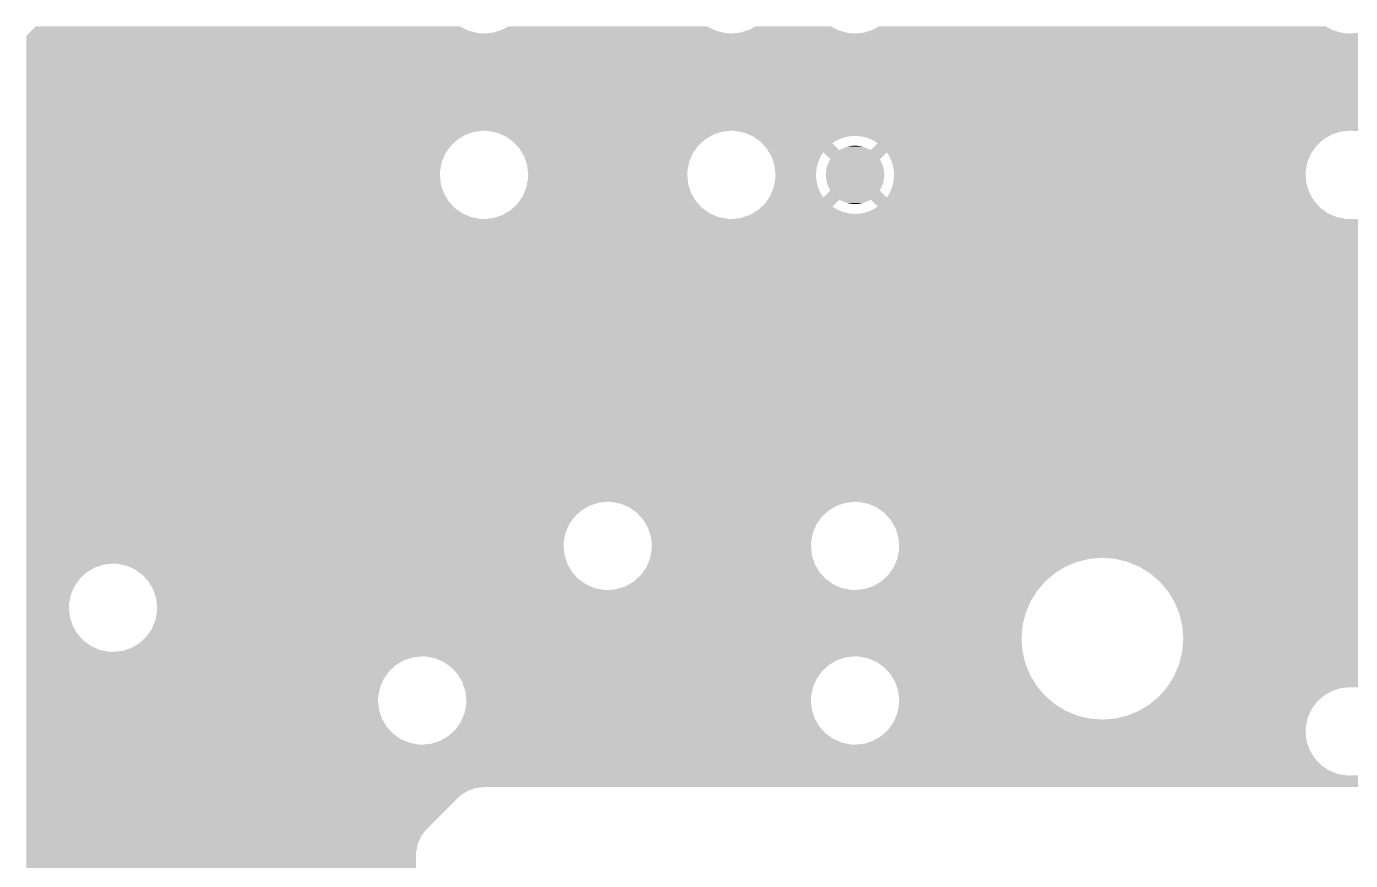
# Model space of a CAD drawing. Extents: x 295 to 953, y 10 to 290.
# Drawn here: x 678.77 to 710.05, y 187.41 to 207.11 of the extents above; entities that cross this region are included whole.
import ezdxf

# ---------------------------------------------------------------- set-up
doc = ezdxf.new("R2010")
doc.units = 0
doc.header["$LTSCALE"] = 5
doc.header["$MEASUREMENT"] = 0
doc.layers.add('PWR', color=7, linetype='CONTINUOUS')

msp = doc.modelspace()

# ---------------------------------------------------------------- linework, layer by layer
at = {"layer": 'PWR'}
for points in [[(678.889, 207.009), (678.989, 207.108), (689.211, 207.009), (689.015, 207.108)], [(678.989, 207.108), (678.989, 207.108), (689.015, 207.108), (689.014, 207.108)], [(689.932, 207.009), (690.008, 207.034), (695.053, 207.009), (695.004, 207.034)], [(690.008, 207.034), (690.145, 207.108), (695.004, 207.034), (694.856, 207.108)], [(695.774, 207.009), (695.85, 207.034), (697.974, 207.009), (697.925, 207.034)], [(695.85, 207.034), (695.987, 207.108), (697.925, 207.034), (697.777, 207.108)], [(698.695, 207.009), (698.771, 207.034), (709.658, 207.009), (709.609, 207.034)], [(698.771, 207.034), (698.908, 207.108), (709.609, 207.034), (709.461, 207.108)], [(678.772, 206.891), (678.822, 206.942), (725.991, 206.891), (726.032, 206.942)], [(678.772, 206.875), (678.772, 206.891), (725.978, 206.875), (725.991, 206.891)], [(678.772, 206.837), (678.772, 206.875), (725.955, 206.837), (725.978, 206.875)], [(678.772, 206.813), (678.772, 206.837), (714.189, 206.813), (714.408, 206.837)], [(678.772, 206.744), (678.772, 206.813), (713.979, 206.744), (714.189, 206.813)], [(678.772, 206.633), (678.772, 206.744), (713.789, 206.633), (713.979, 206.744)], [(678.822, 206.942), (678.834, 206.953), (689.58, 206.942), (689.425, 206.953)], [(678.822, 206.942), (678.822, 206.942), (695.422, 206.942), (695.421, 206.942)], [(678.834, 206.953), (678.889, 207.009), (689.425, 206.953), (689.211, 207.009)], [(689.58, 206.942), (689.688, 206.953), (695.421, 206.942), (695.267, 206.953)], [(689.688, 206.953), (689.799, 206.965), (695.267, 206.953), (695.222, 206.965)], [(689.799, 206.965), (689.932, 207.009), (695.222, 206.965), (695.053, 207.009)], [(695.422, 206.942), (695.53, 206.953), (698.343, 206.942), (698.188, 206.953)], [(695.53, 206.953), (695.641, 206.965), (698.188, 206.953), (698.143, 206.965)], [(695.641, 206.965), (695.774, 207.009), (698.143, 206.965), (697.974, 207.009)], [(698.343, 206.942), (698.451, 206.953), (710.027, 206.942), (709.872, 206.953)], [(698.451, 206.953), (698.562, 206.965), (709.872, 206.953), (709.827, 206.965)], [(698.562, 206.965), (698.695, 207.009), (709.827, 206.965), (709.658, 207.009)], [(710.027, 206.942), (710.135, 206.953), (712.948, 206.942), (712.793, 206.953)], [(678.772, 206.484), (678.772, 206.633), (713.627, 206.484), (713.789, 206.633)], [(678.772, 206.304), (678.772, 206.484), (713.499, 206.304), (713.627, 206.484)], [(678.772, 206.102), (678.772, 206.304), (713.412, 206.102), (713.499, 206.304)], [(678.772, 205.886), (678.772, 206.102), (713.369, 205.886), (713.412, 206.102)], [(678.772, 205.794), (678.772, 205.886), (713.365, 205.794), (713.369, 205.886)], [(678.772, 205.575), (678.772, 205.794), (713.389, 205.575), (713.365, 205.794)], [(678.772, 205.365), (678.772, 205.575), (713.457, 205.365), (713.389, 205.575)], [(678.772, 205.175), (678.772, 205.365), (713.569, 205.175), (713.457, 205.365)], [(678.772, 205.012), (678.772, 205.175), (713.718, 205.012), (713.569, 205.175)], [(678.772, 204.885), (678.772, 205.012), (713.897, 204.885), (713.718, 205.012)], [(678.772, 204.798), (678.772, 204.885), (714.1, 204.798), (713.897, 204.885)], [(678.772, 204.755), (678.772, 204.798), (714.316, 204.755), (714.1, 204.798)], [(678.772, 204.751), (678.772, 204.755), (714.408, 204.751), (714.316, 204.755)], [(678.772, 204.675), (678.772, 204.751), (726.004, 204.675), (725.958, 204.751)], [(678.772, 204.646), (678.772, 204.675), (726.029, 204.646), (726.004, 204.675)], [(678.772, 204.622), (678.772, 204.646), (689.36, 204.622), (689.58, 204.646)], [(678.772, 204.554), (678.772, 204.622), (689.151, 204.554), (689.36, 204.622)], [(678.772, 204.442), (678.772, 204.554), (688.961, 204.442), (689.151, 204.554)], [(689.671, 204.642), (689.58, 204.646), (695.383, 204.642), (695.422, 204.646)], [(689.769, 204.622), (689.671, 204.642), (695.202, 204.622), (695.383, 204.642)], [(689.888, 204.599), (689.769, 204.622), (695.132, 204.599), (695.202, 204.622)], [(689.994, 204.554), (689.888, 204.599), (694.993, 204.554), (695.132, 204.599)], [(690.09, 204.512), (689.994, 204.554), (694.922, 204.512), (694.993, 204.554)], [(695.513, 204.642), (695.422, 204.646), (709.988, 204.642), (710.027, 204.646)], [(695.611, 204.622), (695.513, 204.642), (709.807, 204.622), (709.988, 204.642)], [(695.73, 204.599), (695.611, 204.622), (709.737, 204.599), (709.807, 204.622)], [(695.836, 204.554), (695.73, 204.599), (709.598, 204.554), (709.737, 204.599)], [(695.907, 204.523), (695.836, 204.554), (709.545, 204.523), (709.598, 204.554)], [(710.118, 204.642), (710.027, 204.646), (718.751, 204.642), (718.79, 204.646)], [(678.772, 204.293), (678.772, 204.442), (688.798, 204.293), (688.961, 204.442)], [(678.772, 204.114), (678.772, 204.293), (688.67, 204.114), (688.798, 204.293)], [(690.189, 204.442), (690.09, 204.512), (694.803, 204.442), (694.922, 204.512)], [(690.27, 204.385), (690.189, 204.442), (694.74, 204.385), (694.803, 204.442)], [(690.353, 204.293), (690.27, 204.385), (694.64, 204.293), (694.74, 204.385)], [(690.419, 204.222), (690.353, 204.293), (694.589, 204.222), (694.64, 204.293)], [(690.482, 204.114), (690.419, 204.222), (694.512, 204.114), (694.589, 204.222)], [(695.916, 204.519), (695.907, 204.523), (698.257, 204.519), (698.322, 204.523)], [(695.932, 204.512), (695.916, 204.519), (698.203, 204.512), (698.257, 204.519)], [(695.934, 204.511), (695.932, 204.512), (698.192, 204.511), (698.203, 204.512)], [(695.953, 204.498), (695.934, 204.511), (698.128, 204.498), (698.192, 204.511)], [(695.977, 204.48), (695.953, 204.498), (698.065, 204.48), (698.128, 204.498)], [(696.008, 204.458), (695.977, 204.48), (698.003, 204.458), (698.065, 204.48)], [(696.046, 204.432), (696.008, 204.458), (697.943, 204.432), (698.003, 204.458)], [(696.089, 204.401), (696.046, 204.432), (697.885, 204.401), (697.943, 204.432)], [(696.112, 204.385), (696.089, 204.401), (697.858, 204.385), (697.885, 204.401)], [(696.128, 204.366), (696.112, 204.385), (697.829, 204.366), (697.858, 204.385)], [(696.142, 204.352), (696.128, 204.366), (697.808, 204.352), (697.829, 204.366)], [(696.261, 204.222), (696.142, 204.352), (697.938, 204.222), (697.808, 204.352)], [(696.282, 204.186), (696.261, 204.222), (697.974, 204.186), (697.938, 204.222)], [(698.025, 204.214), (698.058, 204.231), (698.661, 204.214), (698.626, 204.231)], [(698.058, 204.231), (698.076, 204.238), (698.626, 204.231), (698.61, 204.238)], [(698.076, 204.238), (698.111, 204.252), (698.61, 204.238), (698.573, 204.252)], [(698.111, 204.252), (698.13, 204.258), (698.573, 204.252), (698.557, 204.258)], [(698.13, 204.258), (698.165, 204.269), (698.557, 204.258), (698.518, 204.269)], [(698.165, 204.269), (698.185, 204.274), (698.518, 204.269), (698.502, 204.274)], [(698.185, 204.274), (698.221, 204.281), (698.502, 204.274), (698.462, 204.281)], [(698.221, 204.281), (698.242, 204.284), (698.462, 204.281), (698.447, 204.284)], [(698.242, 204.284), (698.277, 204.289), (698.447, 204.284), (698.404, 204.289)], [(698.277, 204.289), (698.304, 204.291), (698.404, 204.289), (698.39, 204.291)], [(698.304, 204.291), (698.333, 204.292), (698.39, 204.291), (698.333, 204.292)], [(698.388, 204.522), (698.322, 204.523), (709.544, 204.522), (709.545, 204.523)], [(698.453, 204.516), (698.388, 204.522), (709.534, 204.516), (709.544, 204.522)], [(698.518, 204.506), (698.453, 204.516), (709.517, 204.506), (709.534, 204.516)], [(698.582, 204.491), (698.518, 204.506), (709.492, 204.491), (709.517, 204.506)], [(698.645, 204.472), (698.582, 204.491), (709.459, 204.472), (709.492, 204.491)], [(698.706, 204.448), (698.645, 204.472), (709.418, 204.448), (709.459, 204.472)], [(698.719, 204.442), (698.706, 204.448), (709.408, 204.442), (709.418, 204.448)], [(698.711, 204.186), (698.818, 204.293), (709.169, 204.186), (709.245, 204.293)], [(698.765, 204.42), (698.719, 204.442), (709.384, 204.42), (709.408, 204.442)], [(698.822, 204.388), (698.765, 204.42), (709.349, 204.388), (709.384, 204.42)], [(698.818, 204.293), (698.877, 204.352), (709.245, 204.293), (709.309, 204.352)], [(698.877, 204.352), (698.822, 204.388), (709.309, 204.352), (709.349, 204.388)], [(678.772, 203.911), (678.772, 204.114), (688.583, 203.911), (688.67, 204.114)], [(678.772, 203.695), (678.772, 203.911), (688.541, 203.695), (688.583, 203.911)], [(690.53, 204.032), (690.482, 204.114), (694.477, 204.032), (694.512, 204.114)], [(690.57, 203.911), (690.53, 204.032), (694.425, 203.911), (694.477, 204.032)], [(690.599, 203.822), (690.57, 203.911), (694.408, 203.822), (694.425, 203.911)], [(696.31, 204.137), (696.282, 204.186), (709.134, 204.137), (709.169, 204.186)], [(696.342, 204.083), (696.31, 204.137), (697.557, 204.083), (697.593, 204.137)], [(696.372, 204.032), (696.342, 204.083), (697.529, 204.032), (697.557, 204.083)], [(696.374, 204.025), (696.372, 204.032), (697.525, 204.025), (697.529, 204.032)], [(696.394, 203.966), (696.374, 204.025), (697.497, 203.966), (697.525, 204.025)], [(696.414, 203.905), (696.394, 203.966), (697.473, 203.905), (697.497, 203.966)], [(696.434, 203.842), (696.414, 203.905), (697.454, 203.842), (697.473, 203.905)], [(697.76, 203.971), (697.593, 204.137), (698.925, 203.971), (699.092, 204.137)], [(697.711, 203.879), (697.731, 203.922), (698.974, 203.879), (698.953, 203.922)], [(697.731, 203.922), (697.736, 203.93), (698.953, 203.922), (698.949, 203.93)], [(697.736, 203.93), (697.76, 203.971), (698.949, 203.93), (698.925, 203.971)], [(697.974, 204.186), (698.008, 204.206), (698.711, 204.186), (698.676, 204.206)], [(698.008, 204.206), (698.025, 204.214), (698.676, 204.206), (698.661, 204.214)], [(699.108, 204.114), (699.092, 204.137), (709.117, 204.114), (709.134, 204.137)], [(699.117, 204.1), (699.108, 204.114), (709.111, 204.1), (709.117, 204.114)], [(699.151, 204.043), (699.117, 204.1), (709.087, 204.043), (709.111, 204.1)], [(699.18, 203.985), (699.151, 204.043), (709.062, 203.985), (709.087, 204.043)], [(699.205, 203.924), (699.18, 203.985), (709.036, 203.924), (709.062, 203.985)], [(699.209, 203.911), (699.205, 203.924), (709.03, 203.911), (709.036, 203.924)], [(699.226, 203.862), (699.209, 203.911), (709.021, 203.862), (709.03, 203.911)], [(678.772, 203.603), (678.772, 203.695), (688.537, 203.603), (688.541, 203.695)], [(678.772, 203.384), (678.772, 203.603), (688.56, 203.384), (688.537, 203.603)], [(690.613, 203.695), (690.599, 203.822), (694.383, 203.695), (694.408, 203.822)], [(690.622, 203.603), (690.613, 203.695), (694.379, 203.603), (694.383, 203.695)], [(690.618, 203.511), (690.622, 203.603), (694.389, 203.511), (694.379, 203.603)], [(696.441, 203.822), (696.434, 203.842), (697.449, 203.822), (697.454, 203.842)], [(696.446, 203.779), (696.441, 203.822), (697.439, 203.779), (697.449, 203.822)], [(696.453, 203.714), (696.446, 203.779), (697.429, 203.714), (697.439, 203.779)], [(696.46, 203.648), (696.453, 203.714), (697.424, 203.648), (697.429, 203.714)], [(696.464, 203.603), (696.46, 203.648), (697.423, 203.603), (697.424, 203.648)], [(696.463, 203.583), (696.464, 203.603), (697.423, 203.583), (697.423, 203.603)], [(697.653, 203.603), (697.655, 203.651), (699.032, 203.603), (699.03, 203.651)], [(697.655, 203.555), (697.653, 203.603), (699.03, 203.555), (699.032, 203.603)], [(697.655, 203.651), (697.656, 203.66), (699.03, 203.651), (699.03, 203.66)], [(697.656, 203.66), (697.661, 203.707), (699.03, 203.66), (699.024, 203.707)], [(697.661, 203.707), (697.663, 203.716), (699.024, 203.707), (699.023, 203.716)], [(697.663, 203.716), (697.672, 203.763), (699.023, 203.716), (699.013, 203.763)], [(697.672, 203.763), (697.674, 203.772), (699.013, 203.763), (699.011, 203.772)], [(697.674, 203.772), (697.687, 203.817), (699.011, 203.772), (698.997, 203.817)], [(697.687, 203.817), (697.691, 203.826), (698.997, 203.817), (698.995, 203.826)], [(697.691, 203.826), (697.707, 203.871), (698.995, 203.826), (698.978, 203.871)], [(697.707, 203.871), (697.711, 203.879), (698.978, 203.871), (698.974, 203.879)], [(699.242, 203.798), (699.226, 203.862), (709.008, 203.798), (709.021, 203.862)], [(699.253, 203.734), (699.242, 203.798), (708.995, 203.734), (709.008, 203.798)], [(699.258, 203.695), (699.253, 203.734), (708.988, 203.695), (708.995, 203.734)], [(699.26, 203.669), (699.258, 203.695), (708.987, 203.669), (708.988, 203.695)], [(699.263, 203.603), (699.26, 203.669), (708.984, 203.603), (708.987, 203.669)], [(699.262, 203.558), (699.263, 203.603), (708.989, 203.558), (708.984, 203.603)], [(678.772, 203.174), (678.772, 203.384), (688.629, 203.174), (688.56, 203.384)], [(690.524, 203.174), (690.576, 203.295), (694.471, 203.174), (694.431, 203.295)], [(690.576, 203.295), (690.593, 203.384), (694.431, 203.295), (694.402, 203.384)], [(690.593, 203.384), (690.618, 203.511), (694.402, 203.384), (694.389, 203.511)], [(696.404, 203.263), (696.418, 203.295), (697.487, 203.263), (697.476, 203.295)], [(696.418, 203.295), (696.424, 203.325), (697.476, 203.295), (697.465, 203.325)], [(696.424, 203.325), (696.436, 203.388), (697.465, 203.325), (697.448, 203.388)], [(696.436, 203.388), (696.449, 203.452), (697.448, 203.388), (697.435, 203.452)], [(696.449, 203.452), (696.46, 203.511), (697.435, 203.452), (697.427, 203.511)], [(696.46, 203.511), (696.461, 203.517), (697.427, 203.511), (697.426, 203.517)], [(696.461, 203.517), (696.463, 203.583), (697.426, 203.517), (697.423, 203.583)], [(697.656, 203.546), (697.655, 203.555), (699.029, 203.546), (699.03, 203.555)], [(697.661, 203.499), (697.656, 203.546), (699.024, 203.499), (699.029, 203.546)], [(697.663, 203.49), (697.661, 203.499), (699.022, 203.49), (699.024, 203.499)], [(697.672, 203.443), (697.663, 203.49), (699.013, 203.443), (699.022, 203.49)], [(697.674, 203.434), (697.672, 203.443), (699.011, 203.434), (699.013, 203.443)], [(697.688, 203.389), (697.674, 203.434), (698.998, 203.389), (699.011, 203.434)], [(697.69, 203.38), (697.688, 203.389), (698.995, 203.38), (698.998, 203.389)], [(697.708, 203.335), (697.69, 203.38), (698.978, 203.335), (698.995, 203.38)], [(697.711, 203.327), (697.708, 203.335), (698.974, 203.327), (698.978, 203.335)], [(697.732, 203.284), (697.711, 203.327), (698.954, 203.284), (698.974, 203.327)], [(697.736, 203.276), (697.732, 203.284), (698.949, 203.276), (698.954, 203.284)], [(699.188, 203.24), (699.212, 203.301), (709.054, 203.24), (709.034, 203.301)], [(699.212, 203.301), (699.231, 203.364), (709.034, 203.301), (709.014, 203.364)], [(699.231, 203.364), (699.236, 203.384), (709.014, 203.364), (709.007, 203.384)], [(699.236, 203.384), (699.246, 203.427), (709.007, 203.384), (709.002, 203.427)], [(699.246, 203.427), (699.256, 203.492), (709.002, 203.427), (708.996, 203.492)], [(699.256, 203.492), (699.262, 203.558), (708.996, 203.492), (708.989, 203.558)], [(678.772, 202.984), (678.772, 203.174), (688.74, 202.984), (688.629, 203.174)], [(678.772, 202.821), (678.772, 202.984), (688.889, 202.821), (688.74, 202.984)], [(690.361, 202.913), (690.412, 202.984), (694.648, 202.913), (694.582, 202.984)], [(690.412, 202.984), (690.489, 203.092), (694.582, 202.984), (694.519, 203.092)], [(690.489, 203.092), (690.524, 203.174), (694.519, 203.092), (694.471, 203.174)], [(696.203, 202.913), (696.279, 203.02), (697.867, 202.913), (697.974, 203.02)], [(696.279, 203.02), (696.314, 203.069), (709.166, 203.02), (709.138, 203.069)], [(696.314, 203.069), (696.329, 203.089), (697.593, 203.069), (697.579, 203.089)], [(696.329, 203.089), (696.331, 203.092), (697.579, 203.089), (697.577, 203.092)], [(696.331, 203.092), (696.353, 203.145), (697.577, 203.092), (697.544, 203.145)], [(696.353, 203.145), (696.378, 203.203), (697.544, 203.145), (697.514, 203.203)], [(696.378, 203.203), (696.404, 203.263), (697.514, 203.203), (697.487, 203.263)], [(697.593, 203.069), (697.76, 203.235), (699.092, 203.069), (698.925, 203.235)], [(697.76, 203.235), (697.736, 203.276), (698.925, 203.235), (698.949, 203.276)], [(698.009, 203), (697.974, 203.02), (698.677, 203), (698.711, 203.02)], [(698.024, 202.992), (698.009, 203), (698.66, 202.992), (698.677, 203)], [(698.06, 202.975), (698.024, 202.992), (698.627, 202.975), (698.66, 202.992)], [(698.075, 202.968), (698.06, 202.975), (698.609, 202.968), (698.627, 202.975)], [(698.112, 202.954), (698.075, 202.968), (698.574, 202.954), (698.609, 202.968)], [(698.747, 202.984), (698.711, 203.02), (709.187, 202.984), (709.166, 203.02)], [(698.877, 202.854), (698.747, 202.984), (709.306, 202.854), (709.187, 202.984)], [(699.092, 203.069), (699.128, 203.123), (709.138, 203.069), (709.106, 203.123)], [(699.128, 203.123), (699.156, 203.174), (709.106, 203.123), (709.076, 203.174)], [(699.156, 203.174), (699.16, 203.181), (709.076, 203.174), (709.074, 203.181)], [(699.16, 203.181), (699.188, 203.24), (709.074, 203.181), (709.054, 203.24)], [(678.772, 202.694), (678.772, 202.821), (689.069, 202.694), (688.889, 202.821)], [(678.772, 202.607), (678.772, 202.694), (689.271, 202.607), (689.069, 202.694)], [(690.008, 202.652), (690.079, 202.694), (695.007, 202.652), (694.911, 202.694)], [(690.079, 202.694), (690.198, 202.764), (694.911, 202.694), (694.812, 202.764)], [(690.198, 202.764), (690.262, 202.821), (694.812, 202.764), (694.731, 202.821)], [(690.262, 202.821), (690.361, 202.913), (694.731, 202.821), (694.648, 202.913)], [(695.85, 202.652), (695.903, 202.683), (709.612, 202.652), (709.541, 202.683)], [(695.903, 202.683), (695.904, 202.684), (698.363, 202.683), (698.297, 202.684)], [(695.904, 202.684), (695.914, 202.69), (698.297, 202.684), (698.232, 202.69)], [(695.914, 202.69), (695.931, 202.7), (698.232, 202.69), (698.167, 202.7)], [(695.931, 202.7), (695.956, 202.715), (698.167, 202.7), (698.103, 202.715)], [(695.956, 202.715), (695.989, 202.734), (698.103, 202.715), (698.041, 202.734)], [(695.989, 202.734), (696.03, 202.758), (698.041, 202.734), (697.979, 202.758)], [(696.03, 202.758), (696.04, 202.764), (697.979, 202.758), (697.966, 202.764)], [(696.04, 202.764), (696.064, 202.786), (697.966, 202.764), (697.92, 202.786)], [(696.064, 202.786), (696.099, 202.818), (697.92, 202.786), (697.863, 202.818)], [(696.099, 202.818), (696.139, 202.854), (697.863, 202.818), (697.808, 202.854)], [(696.139, 202.854), (696.203, 202.913), (697.808, 202.854), (697.867, 202.913)], [(698.128, 202.948), (698.112, 202.954), (698.555, 202.948), (698.574, 202.954)], [(698.167, 202.937), (698.128, 202.948), (698.52, 202.937), (698.555, 202.948)], [(698.183, 202.932), (698.167, 202.937), (698.5, 202.932), (698.52, 202.937)], [(698.223, 202.925), (698.183, 202.932), (698.465, 202.925), (698.5, 202.932)], [(698.239, 202.922), (698.223, 202.925), (698.443, 202.922), (698.465, 202.925)], [(698.281, 202.917), (698.239, 202.922), (698.408, 202.917), (698.443, 202.922)], [(698.295, 202.915), (698.281, 202.917), (698.381, 202.915), (698.408, 202.917)], [(698.352, 202.914), (698.295, 202.915), (698.352, 202.914), (698.381, 202.915)], [(698.363, 202.683), (698.428, 202.687), (709.541, 202.683), (709.532, 202.687)], [(698.428, 202.687), (698.482, 202.694), (709.532, 202.687), (709.516, 202.694)], [(698.482, 202.694), (698.493, 202.695), (709.516, 202.694), (709.514, 202.695)], [(698.493, 202.695), (698.557, 202.708), (709.514, 202.695), (709.495, 202.708)], [(698.557, 202.708), (698.621, 202.726), (709.495, 202.708), (709.471, 202.726)], [(698.621, 202.726), (698.682, 202.748), (709.471, 202.726), (709.44, 202.748)], [(698.682, 202.748), (698.742, 202.774), (709.44, 202.748), (709.403, 202.774)], [(698.742, 202.774), (698.8, 202.805), (709.403, 202.774), (709.36, 202.805)], [(698.8, 202.805), (698.827, 202.821), (709.36, 202.805), (709.336, 202.821)], [(698.827, 202.821), (698.856, 202.84), (709.336, 202.821), (709.32, 202.84)], [(698.856, 202.84), (698.877, 202.854), (709.32, 202.84), (709.306, 202.854)], [(678.772, 202.564), (678.772, 202.607), (689.488, 202.564), (689.271, 202.607)], [(678.772, 202.56), (678.772, 202.564), (689.58, 202.56), (689.488, 202.564)], [(678.772, 202.444), (678.772, 202.56), (736.825, 202.444), (736.787, 202.56)], [(678.772, 202.254), (678.772, 202.444), (736.937, 202.254), (736.825, 202.444)], [(689.58, 202.56), (689.618, 202.564), (695.422, 202.56), (695.33, 202.564)], [(689.618, 202.564), (689.799, 202.584), (695.33, 202.564), (695.232, 202.584)], [(689.799, 202.584), (689.87, 202.607), (695.232, 202.584), (695.113, 202.607)], [(689.87, 202.607), (690.008, 202.652), (695.113, 202.607), (695.007, 202.652)], [(695.422, 202.56), (695.46, 202.564), (710.027, 202.56), (709.935, 202.564)], [(695.46, 202.564), (695.641, 202.584), (709.935, 202.564), (709.837, 202.584)], [(695.641, 202.584), (695.712, 202.607), (709.837, 202.584), (709.718, 202.607)], [(695.712, 202.607), (695.85, 202.652), (709.718, 202.607), (709.612, 202.652)], [(710.027, 202.56), (710.065, 202.564), (718.79, 202.56), (718.698, 202.564)], [(678.772, 202.091), (678.772, 202.254), (737.086, 202.091), (736.937, 202.254)], [(678.772, 201.964), (678.772, 202.091), (737.265, 201.964), (737.086, 202.091)], [(678.772, 201.877), (678.772, 201.964), (737.468, 201.877), (737.265, 201.964)], [(678.772, 201.862), (678.772, 201.877), (737.541, 201.862), (737.468, 201.877)], [(678.772, 201.839), (678.772, 201.862), (727.255, 201.839), (727.553, 201.862)], [(678.772, 201.769), (678.772, 201.839), (726.965, 201.769), (727.255, 201.839)], [(678.772, 201.655), (678.772, 201.769), (726.688, 201.655), (726.965, 201.769)], [(678.772, 201.5), (678.772, 201.655), (726.434, 201.5), (726.688, 201.655)], [(678.772, 201.307), (678.772, 201.5), (726.206, 201.307), (726.434, 201.5)], [(678.772, 201.08), (678.772, 201.307), (726.011, 201.08), (726.206, 201.307)], [(678.772, 200.826), (678.772, 201.08), (725.854, 200.826), (726.011, 201.08)], [(678.772, 200.551), (678.772, 200.826), (725.739, 200.551), (725.854, 200.826)], [(678.772, 200.261), (678.772, 200.551), (725.667, 200.261), (725.739, 200.551)], [(678.772, 199.952), (678.772, 200.261), (725.642, 199.952), (725.667, 200.261)], [(678.772, 199.654), (678.772, 199.952), (725.666, 199.654), (725.642, 199.952)], [(678.772, 199.364), (678.772, 199.654), (725.735, 199.364), (725.666, 199.654)], [(678.772, 199.088), (678.772, 199.364), (725.849, 199.088), (725.735, 199.364)], [(678.772, 198.833), (678.772, 199.088), (726.004, 198.833), (725.849, 199.088)], [(678.772, 198.605), (678.772, 198.833), (726.198, 198.605), (726.004, 198.833)], [(678.772, 198.41), (678.772, 198.605), (726.424, 198.41), (726.198, 198.605)], [(678.772, 198.253), (678.772, 198.41), (726.678, 198.253), (726.424, 198.41)], [(678.772, 198.138), (678.772, 198.253), (726.953, 198.138), (726.678, 198.253)], [(678.772, 198.067), (678.772, 198.138), (727.243, 198.067), (726.953, 198.138)], [(678.772, 198.041), (678.772, 198.067), (727.553, 198.041), (727.243, 198.067)], [(678.772, 195.883), (678.772, 198.041), (782.175, 195.883), (782.175, 198.041)], [(678.772, 195.859), (678.772, 195.883), (692.281, 195.859), (692.501, 195.883)], [(678.772, 195.791), (678.772, 195.859), (692.072, 195.791), (692.281, 195.859)], [(678.772, 195.679), (678.772, 195.791), (691.882, 195.679), (692.072, 195.791)], [(692.592, 195.879), (692.501, 195.883), (698.304, 195.879), (698.343, 195.883)], [(692.69, 195.859), (692.592, 195.879), (698.123, 195.859), (698.304, 195.879)], [(692.809, 195.836), (692.69, 195.859), (698.053, 195.836), (698.123, 195.859)], [(692.915, 195.791), (692.809, 195.836), (697.914, 195.791), (698.053, 195.836)], [(693.011, 195.749), (692.915, 195.791), (697.843, 195.749), (697.914, 195.791)], [(698.434, 195.879), (698.343, 195.883), (715.83, 195.879), (715.869, 195.883)], [(698.532, 195.859), (698.434, 195.879), (715.649, 195.859), (715.83, 195.879)], [(698.651, 195.836), (698.532, 195.859), (715.579, 195.836), (715.649, 195.859)], [(698.757, 195.791), (698.651, 195.836), (715.44, 195.791), (715.579, 195.836)], [(698.853, 195.749), (698.757, 195.791), (715.369, 195.749), (715.44, 195.791)], [(678.772, 195.53), (678.772, 195.679), (691.719, 195.53), (691.882, 195.679)], [(678.772, 195.351), (678.772, 195.53), (691.591, 195.351), (691.719, 195.53)], [(693.11, 195.679), (693.011, 195.749), (697.724, 195.679), (697.843, 195.749)], [(693.191, 195.622), (693.11, 195.679), (697.661, 195.622), (697.724, 195.679)], [(693.274, 195.53), (693.191, 195.622), (697.561, 195.53), (697.661, 195.622)], [(693.34, 195.459), (693.274, 195.53), (697.51, 195.459), (697.561, 195.53)], [(698.952, 195.679), (698.853, 195.749), (715.25, 195.679), (715.369, 195.749)], [(699.033, 195.622), (698.952, 195.679), (715.187, 195.622), (715.25, 195.679)], [(699.116, 195.53), (699.033, 195.622), (715.087, 195.53), (715.187, 195.622)], [(699.182, 195.459), (699.116, 195.53), (715.036, 195.459), (715.087, 195.53)], [(678.772, 195.148), (678.772, 195.351), (691.504, 195.148), (691.591, 195.351)], [(678.772, 194.932), (678.772, 195.148), (691.462, 194.932), (691.504, 195.148)], [(693.403, 195.351), (693.34, 195.459), (697.433, 195.351), (697.51, 195.459)], [(693.451, 195.269), (693.403, 195.351), (697.398, 195.269), (697.433, 195.351)], [(693.491, 195.148), (693.451, 195.269), (697.346, 195.148), (697.398, 195.269)], [(693.52, 195.059), (693.491, 195.148), (697.329, 195.059), (697.346, 195.148)], [(699.245, 195.351), (699.182, 195.459), (714.959, 195.351), (715.036, 195.459)], [(699.293, 195.269), (699.245, 195.351), (714.924, 195.269), (714.959, 195.351)], [(699.333, 195.148), (699.293, 195.269), (714.872, 195.148), (714.924, 195.269)], [(699.362, 195.059), (699.333, 195.148), (714.855, 195.059), (714.872, 195.148)], [(678.772, 194.84), (678.772, 194.932), (691.458, 194.84), (691.462, 194.932)], [(678.772, 194.621), (678.772, 194.84), (691.481, 194.621), (691.458, 194.84)], [(693.534, 194.932), (693.52, 195.059), (697.304, 194.932), (697.329, 195.059)], [(693.543, 194.84), (693.534, 194.932), (697.3, 194.84), (697.304, 194.932)], [(693.539, 194.748), (693.543, 194.84), (697.31, 194.748), (697.3, 194.84)], [(699.376, 194.932), (699.362, 195.059), (714.83, 194.932), (714.855, 195.059)], [(699.385, 194.84), (699.376, 194.932), (714.826, 194.84), (714.83, 194.932)], [(699.381, 194.748), (699.385, 194.84), (714.836, 194.748), (714.826, 194.84)], [(678.772, 194.422), (678.772, 194.621), (691.546, 194.422), (691.481, 194.621)], [(693.445, 194.411), (693.497, 194.532), (697.392, 194.411), (697.352, 194.532)], [(693.497, 194.532), (693.514, 194.621), (697.352, 194.532), (697.323, 194.621)], [(693.514, 194.621), (693.539, 194.748), (697.323, 194.621), (697.31, 194.748)], [(699.311, 194.467), (699.339, 194.532), (703.597, 194.467), (703.868, 194.532)], [(699.339, 194.532), (699.34, 194.536), (703.868, 194.532), (703.887, 194.536)], [(699.34, 194.536), (699.344, 194.56), (703.887, 194.536), (704.185, 194.56)], [(699.344, 194.56), (699.356, 194.621), (714.869, 194.56), (714.849, 194.621)], [(699.356, 194.621), (699.381, 194.748), (714.849, 194.621), (714.836, 194.748)], [(704.494, 194.534), (704.185, 194.56), (714.877, 194.534), (714.869, 194.56)], [(704.784, 194.463), (704.494, 194.534), (714.901, 194.463), (714.877, 194.534)], [(678.772, 194.399), (678.772, 194.422), (680.597, 194.399), (680.817, 194.422)], [(678.772, 194.33), (678.772, 194.399), (680.388, 194.33), (680.597, 194.399)], [(678.772, 194.219), (678.772, 194.33), (680.198, 194.219), (680.388, 194.33)], [(678.772, 194.07), (678.772, 194.219), (680.035, 194.07), (680.198, 194.219)], [(680.908, 194.418), (680.817, 194.422), (691.548, 194.418), (691.546, 194.422)], [(680.943, 194.411), (680.908, 194.418), (691.55, 194.411), (691.548, 194.418)], [(681.125, 194.376), (680.943, 194.411), (691.571, 194.376), (691.55, 194.411)], [(681.327, 194.289), (681.125, 194.376), (691.622, 194.289), (691.571, 194.376)], [(681.422, 194.221), (681.327, 194.289), (691.661, 194.221), (691.622, 194.289)], [(681.507, 194.161), (681.422, 194.221), (691.716, 194.161), (691.661, 194.221)], [(693.282, 194.15), (693.333, 194.221), (697.569, 194.15), (697.503, 194.221)], [(693.333, 194.221), (693.41, 194.329), (697.503, 194.221), (697.44, 194.329)], [(693.41, 194.329), (693.445, 194.411), (697.44, 194.329), (697.392, 194.411)], [(699.158, 194.198), (699.252, 194.329), (703.066, 194.198), (703.282, 194.329)], [(699.252, 194.329), (699.262, 194.353), (703.282, 194.329), (703.32, 194.353)], [(699.262, 194.353), (699.311, 194.467), (703.32, 194.353), (703.597, 194.467)], [(704.907, 194.411), (704.784, 194.463), (714.918, 194.411), (714.901, 194.463)], [(705.059, 194.348), (704.907, 194.411), (714.955, 194.348), (714.918, 194.411)], [(705.264, 194.221), (705.059, 194.348), (715.029, 194.221), (714.955, 194.348)], [(705.313, 194.191), (705.264, 194.221), (715.057, 194.191), (715.029, 194.221)], [(678.772, 193.89), (678.772, 194.07), (679.907, 193.89), (680.035, 194.07)], [(681.601, 194.058), (681.507, 194.161), (691.81, 194.058), (691.716, 194.161)], [(681.656, 193.998), (681.601, 194.058), (691.895, 193.998), (691.81, 194.058)], [(681.695, 193.931), (681.656, 193.998), (691.99, 193.931), (691.895, 193.998)], [(681.746, 193.844), (681.695, 193.931), (692.192, 193.844), (691.99, 193.931)], [(692.929, 193.889), (693, 193.931), (697.928, 193.889), (697.832, 193.931)], [(693, 193.931), (693.119, 194.001), (697.832, 193.931), (697.733, 194.001)], [(693.119, 194.001), (693.183, 194.058), (697.733, 194.001), (697.652, 194.058)], [(693.183, 194.058), (693.282, 194.15), (697.652, 194.058), (697.569, 194.15)], [(698.771, 193.889), (698.961, 194.001), (702.739, 193.889), (702.835, 194.001)], [(698.961, 194.001), (698.965, 194.004), (702.835, 194.001), (702.838, 194.004)], [(698.965, 194.004), (699.124, 194.15), (702.838, 194.004), (703.009, 194.15)], [(699.124, 194.15), (699.158, 194.198), (703.009, 194.15), (703.066, 194.198)], [(705.467, 194.058), (705.313, 194.191), (715.178, 194.058), (715.057, 194.191)], [(705.54, 193.996), (705.467, 194.058), (715.266, 193.996), (715.178, 194.058)], [(705.595, 193.931), (705.54, 193.996), (715.358, 193.931), (715.266, 193.996)], [(705.669, 193.844), (705.595, 193.931), (715.56, 193.844), (715.358, 193.931)], [(678.772, 193.688), (678.772, 193.89), (679.82, 193.688), (679.907, 193.89)], [(678.772, 193.471), (678.772, 193.688), (679.778, 193.471), (679.82, 193.688)], [(681.767, 193.808), (681.746, 193.844), (692.374, 193.808), (692.192, 193.844)], [(681.769, 193.801), (681.767, 193.808), (692.409, 193.801), (692.374, 193.808)], [(681.771, 193.797), (681.769, 193.801), (692.501, 193.797), (692.409, 193.801)], [(681.777, 193.778), (681.771, 193.797), (702.643, 193.778), (702.66, 193.797)], [(681.836, 193.599), (681.777, 193.778), (702.532, 193.599), (702.643, 193.778)], [(681.844, 193.524), (681.836, 193.599), (702.486, 193.524), (702.532, 193.599)], [(692.501, 193.797), (692.539, 193.801), (698.343, 193.797), (698.251, 193.801)], [(692.539, 193.801), (692.72, 193.821), (698.251, 193.801), (698.153, 193.821)], [(692.72, 193.821), (692.791, 193.844), (698.153, 193.821), (698.034, 193.844)], [(692.791, 193.844), (692.929, 193.889), (698.034, 193.844), (697.928, 193.889)], [(698.343, 193.797), (698.562, 193.821), (702.66, 193.797), (702.68, 193.821)], [(698.562, 193.821), (698.771, 193.889), (702.68, 193.821), (702.739, 193.889)], [(705.705, 193.801), (705.669, 193.844), (715.777, 193.801), (715.56, 193.844)], [(705.708, 193.797), (705.705, 193.801), (715.869, 193.797), (715.777, 193.801)], [(705.733, 193.768), (705.708, 193.797), (742.639, 193.768), (742.629, 193.797)], [(705.779, 193.692), (705.733, 193.768), (742.664, 193.692), (742.639, 193.768)], [(705.794, 193.669), (705.779, 193.692), (712.728, 193.669), (712.948, 193.692)], [(705.836, 193.6), (705.794, 193.669), (712.519, 193.6), (712.728, 193.669)], [(705.888, 193.513), (705.836, 193.6), (712.371, 193.513), (712.519, 193.6)], [(678.772, 193.38), (678.772, 193.471), (679.774, 193.38), (679.778, 193.471)], [(678.772, 193.16), (678.772, 193.38), (679.797, 193.16), (679.774, 193.38)], [(681.859, 193.38), (681.844, 193.524), (702.426, 193.38), (702.486, 193.524)], [(681.848, 193.249), (681.855, 193.288), (702.371, 193.249), (702.387, 193.288)], [(681.855, 193.288), (681.859, 193.38), (702.387, 193.288), (702.426, 193.38)], [(705.899, 193.489), (705.888, 193.513), (712.329, 193.489), (712.371, 193.513)], [(705.96, 193.34), (705.899, 193.489), (712.166, 193.34), (712.329, 193.489)], [(706.002, 193.237), (705.96, 193.34), (712.093, 193.237), (712.166, 193.34)], [(678.772, 192.951), (678.772, 193.16), (679.866, 192.951), (679.797, 193.16)], [(681.764, 192.959), (681.813, 193.071), (702.299, 192.959), (702.327, 193.071)], [(681.813, 193.071), (681.848, 193.249), (702.327, 193.071), (702.371, 193.249)], [(706.021, 193.16), (706.002, 193.237), (712.038, 193.16), (712.093, 193.237)], [(706.069, 192.957), (706.021, 193.16), (711.951, 192.957), (712.038, 193.16)], [(678.772, 192.761), (678.772, 192.951), (679.977, 192.761), (679.866, 192.951)], [(678.772, 192.598), (678.772, 192.761), (680.126, 192.598), (679.977, 192.761)], [(681.435, 192.54), (681.555, 192.649), (702.283, 192.54), (702.274, 192.649)], [(681.555, 192.649), (681.598, 192.689), (702.274, 192.649), (702.277, 192.689)], [(681.598, 192.689), (681.726, 192.869), (702.277, 192.689), (702.292, 192.869)], [(681.726, 192.869), (681.764, 192.959), (702.292, 192.869), (702.299, 192.959)], [(706.072, 192.947), (706.069, 192.957), (711.949, 192.947), (711.951, 192.957)], [(706.088, 192.741), (706.072, 192.947), (711.909, 192.741), (711.949, 192.947)], [(706.077, 192.43), (706.095, 192.649), (711.928, 192.43), (711.905, 192.649)], [(706.095, 192.649), (706.088, 192.741), (711.905, 192.649), (711.909, 192.741)], [(678.772, 192.47), (678.772, 192.598), (680.306, 192.47), (680.126, 192.598)], [(678.772, 192.383), (678.772, 192.47), (680.508, 192.383), (680.306, 192.47)], [(678.772, 192.341), (678.772, 192.383), (680.725, 192.341), (680.508, 192.383)], [(678.772, 192.337), (678.772, 192.341), (680.817, 192.337), (680.725, 192.341)], [(678.772, 192.232), (678.772, 192.337), (702.326, 192.232), (702.301, 192.337)], [(680.817, 192.337), (680.957, 192.352), (702.301, 192.337), (702.298, 192.352)], [(680.957, 192.352), (681.036, 192.36), (702.298, 192.352), (702.297, 192.36)], [(681.036, 192.36), (681.245, 192.429), (702.297, 192.36), (702.292, 192.429)], [(681.245, 192.429), (681.435, 192.54), (702.292, 192.429), (702.283, 192.54)], [(706.04, 192.221), (706.07, 192.34), (711.997, 192.221), (711.958, 192.34)], [(706.07, 192.34), (706.077, 192.43), (711.958, 192.34), (711.928, 192.43)], [(678.772, 192.208), (678.772, 192.232), (687.9, 192.208), (688.119, 192.232)], [(678.772, 192.139), (678.772, 192.208), (687.69, 192.139), (687.9, 192.208)], [(678.772, 192.028), (678.772, 192.139), (687.5, 192.028), (687.69, 192.139)], [(678.772, 191.879), (678.772, 192.028), (687.338, 191.879), (687.5, 192.028)], [(688.211, 192.227), (688.119, 192.232), (698.304, 192.227), (698.343, 192.232)], [(688.309, 192.208), (688.211, 192.227), (698.123, 192.208), (698.304, 192.227)], [(688.427, 192.185), (688.309, 192.208), (698.053, 192.185), (698.123, 192.208)], [(688.533, 192.139), (688.427, 192.185), (697.914, 192.139), (698.053, 192.185)], [(688.63, 192.098), (688.533, 192.139), (697.843, 192.098), (697.914, 192.139)], [(688.728, 192.028), (688.63, 192.098), (697.724, 192.028), (697.843, 192.098)], [(688.809, 191.97), (688.728, 192.028), (697.661, 191.97), (697.724, 192.028)], [(698.434, 192.227), (698.343, 192.232), (702.327, 192.227), (702.326, 192.232)], [(698.651, 192.185), (698.434, 192.227), (702.337, 192.185), (702.327, 192.227)], [(698.853, 192.098), (698.651, 192.185), (702.358, 192.098), (702.337, 192.185)], [(698.905, 192.061), (698.853, 192.098), (702.367, 192.061), (702.358, 192.098)], [(699.033, 191.97), (698.905, 192.061), (702.404, 191.97), (702.367, 192.061)], [(705.922, 191.868), (705.99, 192.03), (712.257, 191.868), (712.108, 192.03)], [(705.99, 192.03), (705.998, 192.05), (712.108, 192.03), (712.097, 192.05)], [(705.998, 192.05), (706.04, 192.221), (712.097, 192.05), (711.997, 192.221)], [(678.772, 191.699), (678.772, 191.879), (687.21, 191.699), (687.338, 191.879)], [(688.893, 191.879), (688.809, 191.97), (697.561, 191.879), (697.661, 191.97)], [(688.958, 191.808), (688.893, 191.879), (697.51, 191.808), (697.561, 191.879)], [(689.022, 191.699), (688.958, 191.808), (697.433, 191.699), (697.51, 191.808)], [(699.182, 191.808), (699.033, 191.97), (702.472, 191.808), (702.404, 191.97)], [(699.195, 191.785), (699.182, 191.808), (702.481, 191.785), (702.472, 191.808)], [(699.293, 191.617), (699.195, 191.785), (702.583, 191.617), (702.481, 191.785)], [(705.808, 191.653), (705.862, 191.74), (712.639, 191.653), (712.437, 191.74)], [(705.862, 191.74), (705.883, 191.775), (712.437, 191.74), (712.388, 191.775)], [(705.883, 191.775), (705.922, 191.868), (712.388, 191.775), (712.257, 191.868)], [(678.772, 191.497), (678.772, 191.699), (687.123, 191.497), (687.21, 191.699)], [(678.772, 191.281), (678.772, 191.497), (687.08, 191.281), (687.123, 191.497)], [(689.07, 191.617), (689.022, 191.699), (697.398, 191.617), (697.433, 191.699)], [(689.109, 191.497), (689.07, 191.617), (697.346, 191.497), (697.398, 191.617)], [(689.139, 191.408), (689.109, 191.497), (697.329, 191.408), (697.346, 191.497)], [(689.152, 191.281), (689.139, 191.408), (697.304, 191.281), (697.329, 191.408)], [(699.322, 191.53), (699.293, 191.617), (702.636, 191.53), (702.583, 191.617)], [(699.362, 191.408), (699.322, 191.53), (702.74, 191.408), (702.636, 191.53)], [(699.373, 191.303), (699.362, 191.408), (702.83, 191.303), (702.74, 191.408)], [(705.534, 191.298), (705.63, 191.409), (709.408, 191.298), (709.598, 191.409)], [(705.63, 191.409), (705.689, 191.478), (709.598, 191.409), (709.807, 191.478)], [(705.689, 191.478), (705.709, 191.501), (709.807, 191.478), (710.027, 191.501)], [(705.709, 191.501), (705.726, 191.521), (782.175, 191.501), (782.175, 191.521)], [(705.726, 191.521), (705.779, 191.606), (782.175, 191.521), (782.175, 191.606)], [(705.779, 191.606), (705.781, 191.611), (712.948, 191.606), (712.856, 191.611)], [(705.781, 191.611), (705.808, 191.653), (712.856, 191.611), (712.639, 191.653)], [(710.118, 191.497), (710.027, 191.501), (729.705, 191.497), (729.743, 191.501)], [(678.772, 191.189), (678.772, 191.281), (687.076, 191.189), (687.08, 191.281)], [(678.772, 190.97), (678.772, 191.189), (687.1, 190.97), (687.076, 191.189)], [(689.133, 190.97), (689.158, 191.097), (697.323, 190.97), (697.31, 191.097)], [(689.162, 191.189), (689.152, 191.281), (697.3, 191.189), (697.304, 191.281)], [(689.158, 191.097), (689.162, 191.189), (697.31, 191.097), (697.3, 191.189)], [(699.353, 190.951), (699.381, 191.097), (703.31, 190.951), (703.074, 191.097)], [(699.385, 191.189), (699.373, 191.303), (702.962, 191.189), (702.83, 191.303)], [(699.381, 191.097), (699.382, 191.108), (703.074, 191.097), (703.056, 191.108)], [(699.382, 191.108), (699.385, 191.189), (703.056, 191.108), (702.962, 191.189)], [(705.087, 190.969), (705.304, 191.101), (709.117, 190.969), (709.211, 191.101)], [(705.304, 191.101), (705.36, 191.149), (709.211, 191.101), (709.245, 191.149)], [(705.36, 191.149), (705.531, 191.294), (709.245, 191.149), (709.404, 191.294)], [(705.531, 191.294), (705.534, 191.298), (709.404, 191.294), (709.408, 191.298)], [(678.772, 190.76), (678.772, 190.97), (687.168, 190.76), (687.1, 190.97)], [(689.063, 190.76), (689.115, 190.881), (697.392, 190.76), (697.352, 190.881)], [(689.115, 190.881), (689.133, 190.97), (697.352, 190.881), (697.323, 190.97)], [(699.289, 190.764), (699.319, 190.835), (703.875, 190.764), (703.585, 190.835)], [(699.319, 190.835), (699.339, 190.881), (703.585, 190.835), (703.477, 190.881)], [(699.339, 190.881), (699.353, 190.951), (703.477, 190.881), (703.31, 190.951)], [(704.501, 190.767), (704.773, 190.832), (709.03, 190.767), (709.058, 190.832)], [(704.773, 190.832), (705.049, 190.946), (709.058, 190.832), (709.107, 190.946)], [(705.049, 190.946), (705.087, 190.969), (709.107, 190.946), (709.117, 190.969)], [(678.772, 190.57), (678.772, 190.76), (687.28, 190.57), (687.168, 190.76)], [(678.772, 190.407), (678.772, 190.57), (687.429, 190.407), (687.28, 190.57)], [(688.801, 190.407), (688.901, 190.498), (697.652, 190.407), (697.569, 190.498)], [(688.901, 190.498), (688.951, 190.57), (697.569, 190.498), (697.503, 190.57)], [(688.951, 190.57), (689.028, 190.678), (697.503, 190.57), (697.44, 190.678)], [(689.028, 190.678), (689.063, 190.76), (697.44, 190.678), (697.392, 190.76)], [(698.961, 190.349), (699.081, 190.459), (708.995, 190.349), (708.984, 190.459)], [(699.081, 190.459), (699.124, 190.498), (708.984, 190.459), (708.986, 190.498)], [(699.124, 190.498), (699.161, 190.55), (708.986, 190.498), (708.988, 190.55)], [(699.161, 190.55), (699.252, 190.678), (708.988, 190.55), (709.013, 190.678)], [(699.252, 190.678), (699.278, 190.739), (709.013, 190.678), (709.025, 190.739)], [(699.278, 190.739), (699.289, 190.764), (704.185, 190.739), (703.875, 190.764)], [(704.185, 190.739), (704.482, 190.762), (709.025, 190.739), (709.029, 190.762)], [(704.482, 190.762), (704.501, 190.767), (709.029, 190.762), (709.03, 190.767)], [(678.772, 190.28), (678.772, 190.407), (687.608, 190.28), (687.429, 190.407)], [(678.772, 190.193), (678.772, 190.28), (687.811, 190.193), (687.608, 190.28)], [(678.772, 190.15), (678.772, 190.193), (688.027, 190.15), (687.811, 190.193)], [(678.772, 190.146), (678.772, 190.15), (688.119, 190.146), (688.027, 190.15)], [(678.772, 190.03), (678.772, 190.146), (709.076, 190.03), (709.038, 190.146)], [(688.119, 190.146), (688.157, 190.15), (698.343, 190.146), (698.251, 190.15)], [(688.157, 190.15), (688.338, 190.169), (698.251, 190.15), (698.153, 190.169)], [(688.338, 190.169), (688.409, 190.193), (698.153, 190.169), (698.034, 190.193)], [(688.409, 190.193), (688.548, 190.238), (698.034, 190.193), (697.928, 190.238)], [(688.548, 190.238), (688.619, 190.28), (697.928, 190.238), (697.832, 190.28)], [(688.619, 190.28), (688.738, 190.349), (697.832, 190.28), (697.733, 190.349)], [(688.738, 190.349), (688.801, 190.407), (697.733, 190.349), (697.652, 190.407)], [(698.343, 190.146), (698.562, 190.169), (709.038, 190.146), (709.03, 190.169)], [(698.562, 190.169), (698.771, 190.238), (709.03, 190.169), (709.007, 190.238)], [(698.771, 190.238), (698.773, 190.239), (709.007, 190.238), (709.007, 190.239)], [(698.773, 190.239), (698.961, 190.349), (709.007, 190.239), (708.995, 190.349)], [(678.772, 189.84), (678.772, 190.03), (709.187, 189.84), (709.076, 190.03)], [(678.772, 189.677), (678.772, 189.84), (709.336, 189.677), (709.187, 189.84)], [(678.772, 189.549), (678.772, 189.677), (709.516, 189.549), (709.336, 189.677)], [(678.772, 189.462), (678.772, 189.549), (709.718, 189.462), (709.516, 189.549)], [(678.772, 189.42), (678.772, 189.462), (709.935, 189.42), (709.718, 189.462)], [(678.772, 189.416), (678.772, 189.42), (710.027, 189.416), (709.935, 189.42)], [(678.772, 189.145), (678.772, 189.416), (756.313, 189.145), (756.335, 189.416)], [(710.027, 189.416), (710.065, 189.42), (729.743, 189.416), (729.651, 189.42)], [(678.772, 189.144), (678.772, 189.145), (756.312, 189.144), (756.313, 189.145)], [(678.772, 189.121), (678.772, 189.144), (689.379, 189.121), (689.58, 189.144)], [(678.772, 189.052), (678.772, 189.121), (689.189, 189.052), (689.379, 189.121)], [(678.772, 188.942), (678.772, 189.052), (689.02, 188.942), (689.189, 189.052)], [(678.772, 188.887), (678.772, 188.942), (688.96, 188.887), (689.02, 188.942)], [(678.772, 188.157), (678.772, 188.887), (688.23, 188.157), (688.96, 188.887)], [(678.772, 187.999), (678.772, 188.157), (688.104, 187.999), (688.23, 188.157)], [(678.772, 187.816), (678.772, 187.999), (688.018, 187.816), (688.104, 187.999)], [(678.772, 187.618), (678.772, 187.816), (687.977, 187.618), (688.018, 187.816)], [(678.772, 187.538), (678.772, 187.618), (687.973, 187.538), (687.977, 187.618)], [(678.772, 176.896), (678.772, 187.538), (687.973, 176.896), (687.973, 187.538)]]:
    msp.add_solid(points, dxfattribs=at)

doc.saveas('drawing.dxf')
